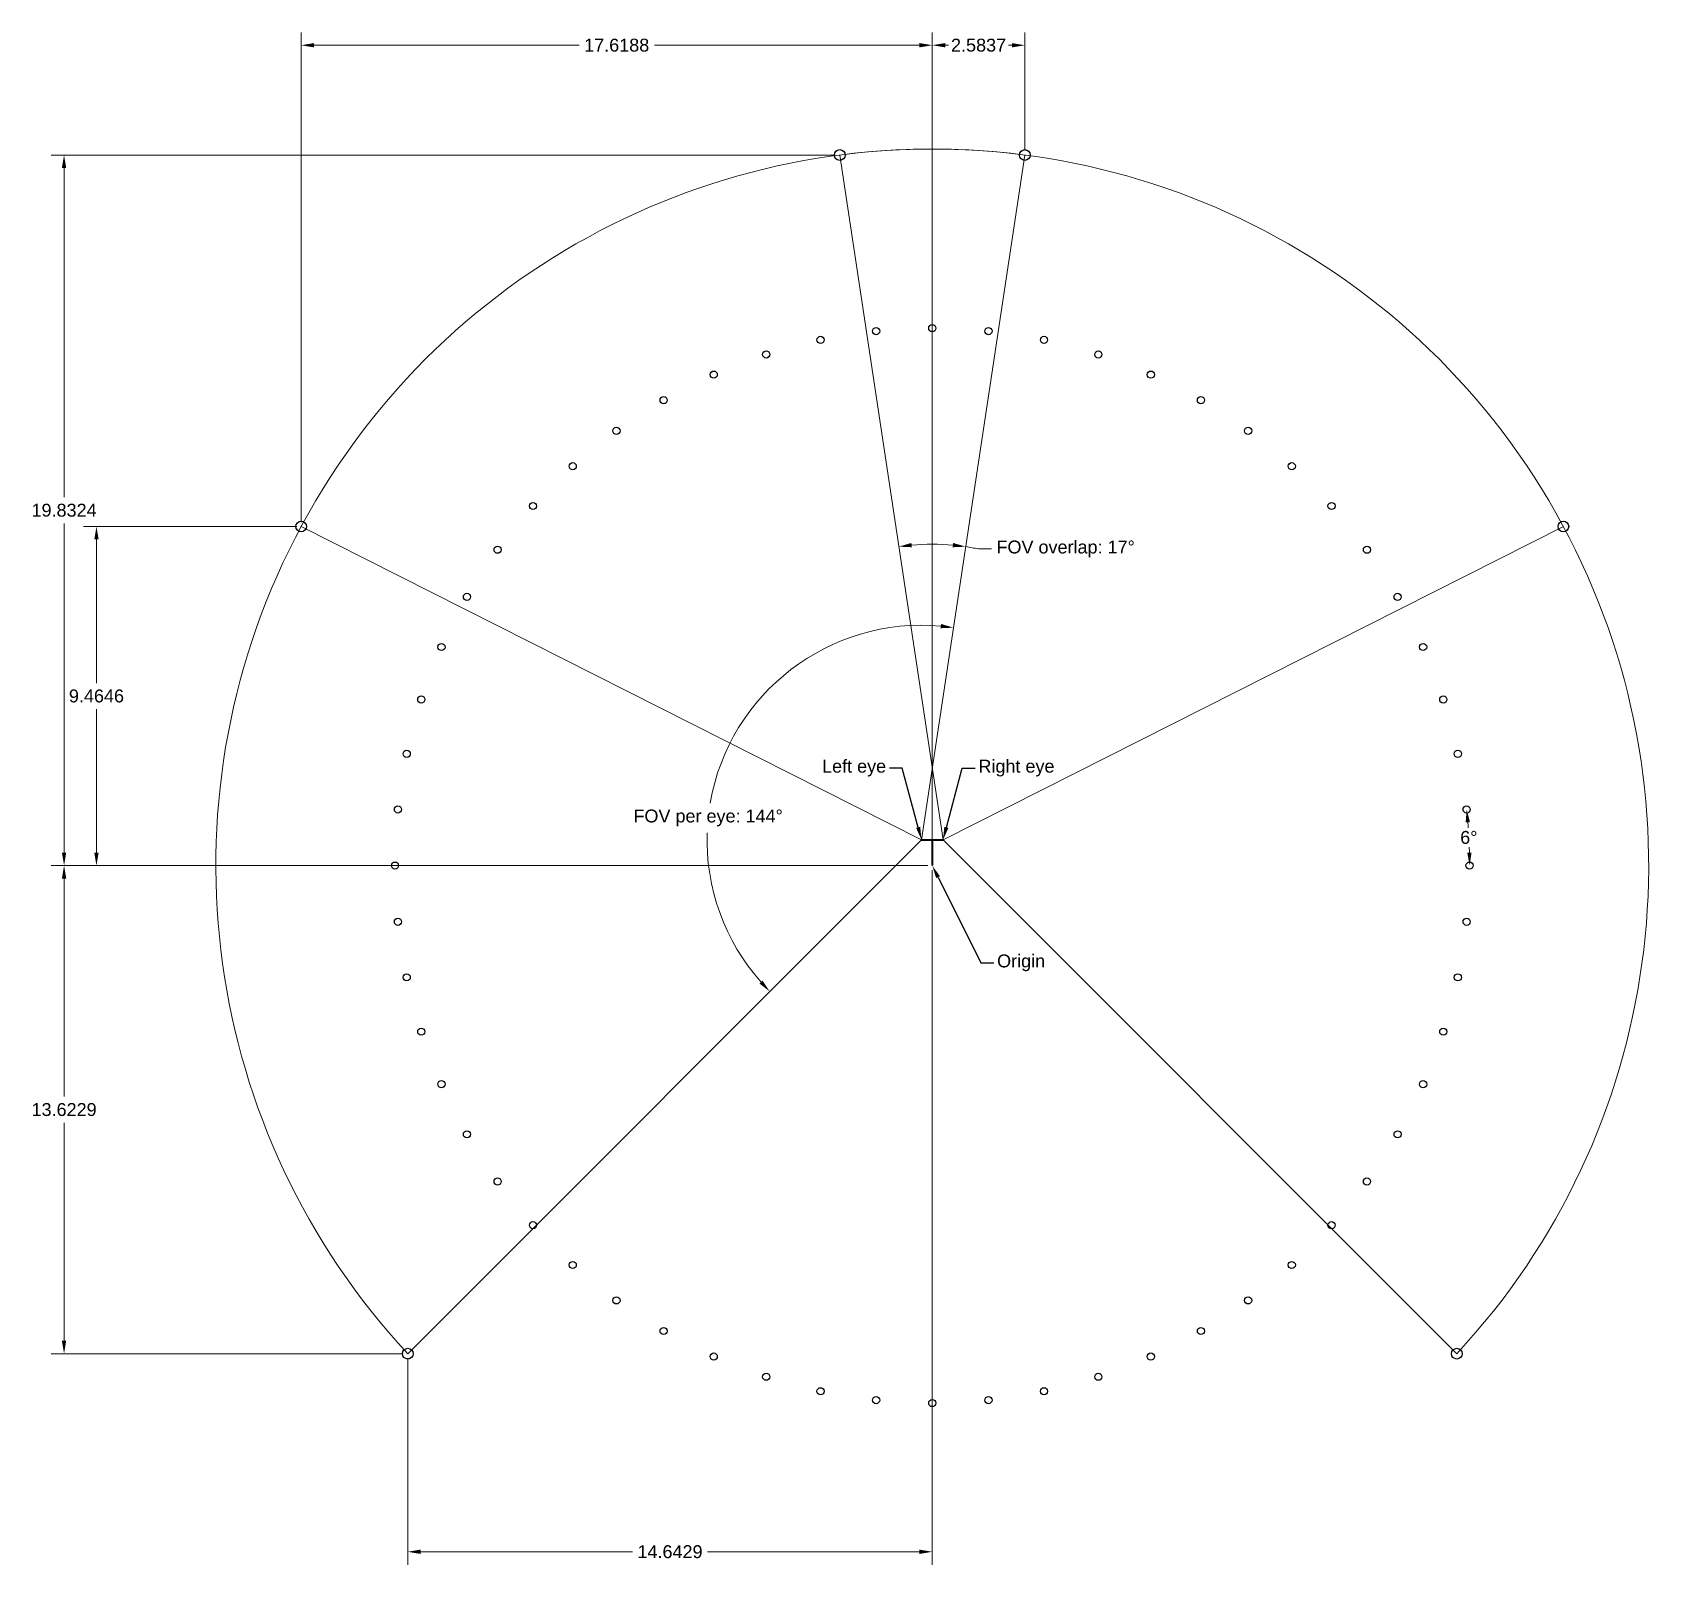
# Model space of a CAD drawing. Header units: inches. Extents: x 5062.8 to 5108, y 2745.8 to 2788.5.
import ezdxf
from ezdxf import colors
from ezdxf.entities.mleader import LeaderData, LeaderLine
from ezdxf.math import Vec2, Vec3

# ---------------------------------------------------------------- set-up
doc = ezdxf.new("R2010")
doc.units = ezdxf.units.IN
doc.header["$MEASUREMENT"] = 0
doc.styles.get("Standard").update_dxf_attribs({"font": 'Arial.ttf'})
doc.dimstyles.get("Standard").update_dxf_attribs({"dimtxt": 0.18, "dimasz": 0.18, "dimexe": 0.18, "dimexo": 0.0625, "dimgap": 0.09, "dimtad": 0, "dimtih": 1, "dimtoh": 1, "dimdec": 4, "dimzin": 0, "dimdsep": 46, "dimtxsty": 'Standard', "dimcen": 0.09, "dimadec": 0, "dimazin": 0, "dimtfac": 1, "dimtdec": 4, "dimtofl": 0, "dimtmove": 0, "dimatfit": 3, "dimfxl": 1, "dimtolj": 1, "dimtzin": 0, "dimarcsym": 0})

# ---------------------------------------------------------------- blocks, each defined once
blk = doc.blocks.new('*D11')
at = {"color": 0, "lineweight": 5, "transparency": 16777216}
for p, q in [((5085.245, 2785.095), (5063.356, 2785.095)), ((5063.716, 2784.735), (5063.716, 2775.543)), ((5063.716, 2765.622), (5063.716, 2774.815)), ((5087.829, 2765.262), (5063.356, 2765.262))]:
    blk.add_line(p, q, dxfattribs=at)
at = {"color": 0, "transparency": 16777216}
for points in [[(5063.656, 2784.735), (5063.776, 2784.735), (5063.716, 2785.095)], [(5063.656, 2765.622), (5063.776, 2765.622), (5063.716, 2765.262)]]:
    blk.add_solid(points, dxfattribs=at)
at = {"layer": 'Defpoints', "color": 0, "transparency": 16777216}
for p in [(5063.716, 2785.095), (5085.37, 2785.095), (5087.954, 2765.262)]:
    blk.add_point(p, dxfattribs=at)
at = {"color": 0, "transparency": 16777216, "insert": (5063.716, 2775.179), "char_height": 0.36, "attachment_point": 5}
blk.add_mtext('\\A1;19.8324', dxfattribs=at)
blk = doc.blocks.new('*D12')
at = {"color": 0, "lineweight": 5, "transparency": 16777216}
for p, q in [((5087.954, 2765.387), (5087.954, 2788.519)), ((5090.537, 2785.22), (5090.537, 2788.519)), ((5088.314, 2788.159), (5088.405, 2788.159)), ((5090.177, 2788.159), (5090.086, 2788.159))]:
    blk.add_line(p, q, dxfattribs=at)
at = {"color": 0, "transparency": 16777216}
for points in [[(5088.314, 2788.219), (5088.314, 2788.099), (5087.954, 2788.159)], [(5090.177, 2788.219), (5090.177, 2788.099), (5090.537, 2788.159)]]:
    blk.add_solid(points, dxfattribs=at)
at = {"layer": 'Defpoints', "color": 0, "transparency": 16777216}
for p in [(5090.537, 2788.159), (5090.537, 2785.095), (5087.954, 2765.262)]:
    blk.add_point(p, dxfattribs=at)
at = {"color": 0, "transparency": 16777216, "insert": (5089.246, 2788.159), "char_height": 0.36, "attachment_point": 5}
blk.add_mtext('\\A1;2.5837', dxfattribs=at)
blk = doc.blocks.new('*D13')
at = {"color": 0, "lineweight": 5, "transparency": 16777216}
for p, q in [((5070.21, 2774.727), (5064.26, 2774.727)), ((5064.62, 2774.367), (5064.62, 2770.358)), ((5064.62, 2765.622), (5064.62, 2769.631)), ((5087.829, 2765.262), (5064.26, 2765.262))]:
    blk.add_line(p, q, dxfattribs=at)
at = {"color": 0, "transparency": 16777216}
for points in [[(5064.56, 2774.367), (5064.68, 2774.367), (5064.62, 2774.727)], [(5064.56, 2765.622), (5064.68, 2765.622), (5064.62, 2765.262)]]:
    blk.add_solid(points, dxfattribs=at)
at = {"layer": 'Defpoints', "color": 0, "transparency": 16777216}
for p in [(5064.62, 2774.727), (5070.335, 2774.727), (5087.954, 2765.262)]:
    blk.add_point(p, dxfattribs=at)
at = {"color": 0, "transparency": 16777216, "insert": (5064.62, 2769.995), "char_height": 0.36, "attachment_point": 5}
blk.add_mtext('\\A1;9.4646', dxfattribs=at)
blk = doc.blocks.new('*D14')
at = {"color": 0, "lineweight": 5, "transparency": 16777216}
for p, q in [((5070.335, 2774.852), (5070.335, 2788.519)), ((5087.954, 2765.387), (5087.954, 2788.519)), ((5070.695, 2788.159), (5078.094, 2788.159)), ((5087.594, 2788.159), (5080.195, 2788.159))]:
    blk.add_line(p, q, dxfattribs=at)
at = {"color": 0, "transparency": 16777216}
for points in [[(5070.695, 2788.219), (5070.695, 2788.099), (5070.335, 2788.159)], [(5087.594, 2788.219), (5087.594, 2788.099), (5087.954, 2788.159)]]:
    blk.add_solid(points, dxfattribs=at)
at = {"layer": 'Defpoints', "color": 0, "transparency": 16777216}
for p in [(5087.954, 2788.159), (5070.335, 2774.727), (5087.954, 2765.262)]:
    blk.add_point(p, dxfattribs=at)
at = {"color": 0, "transparency": 16777216, "insert": (5079.144, 2788.159), "char_height": 0.36, "attachment_point": 5}
blk.add_mtext('\\A1;17.6188', dxfattribs=at)
blk = doc.blocks.new('*D15')
at = {"color": 0, "lineweight": 5, "transparency": 16777216}
for p, q in [((5087.829, 2765.262), (5063.356, 2765.262)), ((5063.716, 2764.902), (5063.716, 2758.815)), ((5063.716, 2751.999), (5063.716, 2758.087)), ((5073.186, 2751.639), (5063.356, 2751.639))]:
    blk.add_line(p, q, dxfattribs=at)
at = {"color": 0, "transparency": 16777216}
for points in [[(5063.656, 2764.902), (5063.776, 2764.902), (5063.716, 2765.262)], [(5063.656, 2751.999), (5063.776, 2751.999), (5063.716, 2751.639)]]:
    blk.add_solid(points, dxfattribs=at)
at = {"layer": 'Defpoints', "color": 0, "transparency": 16777216}
for p in [(5063.716, 2765.262), (5087.954, 2765.262), (5073.311, 2751.639)]:
    blk.add_point(p, dxfattribs=at)
at = {"color": 0, "transparency": 16777216, "insert": (5063.716, 2758.451), "char_height": 0.36, "attachment_point": 5}
blk.add_mtext('\\A1;13.6229', dxfattribs=at)
blk = doc.blocks.new('*D16')
at = {"color": 0, "lineweight": 5, "transparency": 16777216}
for p, q in [((5087.954, 2765.137), (5087.954, 2745.751)), ((5073.311, 2751.514), (5073.311, 2745.751)), ((5073.671, 2746.111), (5079.582, 2746.111)), ((5087.594, 2746.111), (5081.683, 2746.111))]:
    blk.add_line(p, q, dxfattribs=at)
at = {"color": 0, "transparency": 16777216}
for points in [[(5073.671, 2746.171), (5073.671, 2746.051), (5073.311, 2746.111)], [(5087.594, 2746.171), (5087.594, 2746.051), (5087.954, 2746.111)]]:
    blk.add_solid(points, dxfattribs=at)
at = {"layer": 'Defpoints', "color": 0, "transparency": 16777216}
for p in [(5087.954, 2765.262), (5073.311, 2751.639), (5087.954, 2746.111)]:
    blk.add_point(p, dxfattribs=at)
at = {"color": 0, "transparency": 16777216, "insert": (5080.632, 2746.111), "char_height": 0.36, "attachment_point": 5}
blk.add_mtext('\\A1;14.6429', dxfattribs=at)
blk = doc.blocks.new('*D17')
at = {"color": 0, "lineweight": 5, "transparency": 16777216}
for start, end in [(84.8648, 170.1248), (178.1355, 221.5552)]:
    blk.add_arc((5087.654, 2765.982), 5.989, start, end, dxfattribs=at)
at = {"color": 0, "transparency": 16777216}
for points in [[(5088.197, 2772.007), (5088.183, 2771.887), (5088.547, 2771.904)], [(5083.216, 2762.051), (5083.129, 2761.969), (5083.419, 2761.748)]]:
    blk.add_solid(points, dxfattribs=at)
at = {"layer": 'Defpoints', "color": 0, "transparency": 16777216}
for p in [(5090.537, 2785.095), (5083.862, 2770.618), (5087.654, 2765.982), (5087.654, 2765.982), (5073.311, 2751.639)]:
    blk.add_point(p, dxfattribs=at)
at = {"color": 0, "transparency": 16777216, "insert": (5081.696, 2766.593), "char_height": 0.36, "attachment_point": 5}
blk.add_mtext('\\A1;FOV per eye: 144°', dxfattribs=at)
blk = doc.blocks.new('*D18')
at = {"color": 0, "lineweight": 5, "transparency": 16777216}
blk.add_line((5089.243, 2774.1), (5089.603, 2774.1), dxfattribs=at)
for start, end in [(84.7137, 95.2863), (78.1263, 81.42)]:
    blk.add_arc((5087.954, 2767.971), 6.263, start, end, dxfattribs=at)
at = {"color": 0, "transparency": 16777216}
for points in [[(5087.384, 2774.148), (5087.37, 2774.267), (5087.019, 2774.164)], [(5088.538, 2774.267), (5088.524, 2774.148), (5088.888, 2774.164)]]:
    blk.add_solid(points, dxfattribs=at)
at = {"layer": 'Defpoints', "color": 0, "transparency": 16777216}
for p in [(5085.37, 2785.095), (5090.537, 2785.095), (5087.641, 2774.226), (5087.654, 2765.982), (5088.254, 2765.982)]:
    blk.add_point(p, dxfattribs=at)
at = {"color": 0, "transparency": 16777216, "insert": (5091.677, 2774.1), "char_height": 0.36, "attachment_point": 5}
blk.add_mtext('\\A1;FOV overlap: 17°', dxfattribs=at)
blk = doc.blocks.new('*D19')
at = {"color": 0, "lineweight": 5, "transparency": 16777216}
for start, end in [(4.0479, 4.6249), (1.3751, 1.9531)]:
    blk.add_arc((5087.954, 2765.262), 15, start, end, dxfattribs=at)
at = {"color": 0, "transparency": 16777216}
for points in [[(5102.845, 2766.466), (5102.965, 2766.477), (5102.872, 2766.83)], [(5103.009, 2765.623), (5102.89, 2765.622), (5102.954, 2765.262)]]:
    blk.add_solid(points, dxfattribs=at)
at = {"layer": 'Defpoints', "color": 0, "transparency": 16777216}
for p in [(5102.872, 2766.83), (5102.945, 2765.786), (5087.954, 2765.262), (5087.954, 2765.262), (5102.954, 2765.262)]:
    blk.add_point(p, dxfattribs=at)
at = {"color": 0, "transparency": 16777216, "insert": (5102.933, 2766.047), "char_height": 0.36, "attachment_point": 5}
blk.add_mtext('\\A1;6°', dxfattribs=at)

msp = doc.modelspace()

# ---------------------------------------------------------------- linework, layer by layer
at = {"color": 252, "lineweight": 20}
for p, q in [((5088.25382, 2765.98238), (5085.37016, 2785.0948)), ((5087.65382, 2765.98238), (5090.53747, 2785.0948)), ((5070.33502, 2774.72694), (5087.65382, 2765.98238)), ((5105.57262, 2774.72694), (5088.25382, 2765.98238)), ((5087.65382, 2765.98238), (5073.31088, 2751.63945)), ((5088.25382, 2765.98238), (5102.59675, 2751.63945))]:
    msp.add_line(p, q, dxfattribs=at)
at = {"color": 7, "lineweight": 40}
for p, q in [((5087.65382, 2765.98238), (5088.25382, 2765.98238)), ((5087.95382, 2765.98238), (5087.95382, 2765.26238))]:
    msp.add_line(p, q, dxfattribs=at)
at = {"color": 2}
msp.add_circle((5085.37016, 2785.0948), 0.15, dxfattribs=at)
at = {"color": 1}
msp.add_circle((5090.53747, 2785.0948), 0.15, dxfattribs=at)
at = {"color": 252}
for centre in [(5086.38589, 2780.18021), (5089.52174, 2780.18021), (5084.83514, 2779.9346), (5091.07249, 2779.9346), (5081.85277, 2778.96556), (5094.05487, 2778.96556), (5080.45382, 2778.25276), (5095.45382, 2778.25276), (5077.91686, 2776.40955), (5097.99078, 2776.40955), (5076.80664, 2775.29934), (5099.10099, 2775.29934), (5074.96344, 2772.76238), (5100.9442, 2772.76238), (5074.25063, 2771.36343), (5101.657, 2771.36343), (5073.2816, 2768.38106), (5102.62603, 2768.38106), (5073.03599, 2766.83031), (5102.87164, 2766.83031), (5073.03599, 2763.69446), (5102.87164, 2763.69446), (5073.2816, 2762.14371), (5102.62603, 2762.14371), (5074.25063, 2759.16133), (5101.657, 2759.16133), (5074.96344, 2757.76238), (5100.9442, 2757.76238), (5076.80664, 2755.22542), (5099.10099, 2755.22542), (5077.91686, 2754.11521), (5097.99078, 2754.11521), (5080.45382, 2752.272), (5095.45382, 2752.272), (5081.85277, 2751.5592), (5094.05487, 2751.5592), (5084.83514, 2750.59017), (5086.38589, 2750.34455), (5089.52174, 2750.34455), (5091.07249, 2750.59017)]:
    msp.add_circle(centre, 0.1, dxfattribs=at)
for centre in [(5087.95382, 2780.26238), (5083.31856, 2779.52823), (5092.58907, 2779.52823), (5079.13704, 2777.39764), (5096.7706, 2777.39764), (5075.81856, 2774.07916), (5100.08907, 2774.07916), (5073.68797, 2769.89764), (5102.21966, 2769.89764), (5072.95382, 2765.26238), (5102.95382, 2765.26238), (5073.68797, 2760.62713), (5102.21966, 2760.62713), (5075.81856, 2756.4456), (5100.08907, 2756.4456), (5079.13704, 2753.12713), (5096.7706, 2753.12713), (5083.31856, 2750.99653), (5092.58907, 2750.99653), (5087.95382, 2750.26238)]:
    msp.add_circle(centre, 0.1)
at = {"color": 3}
msp.add_circle((5070.33502, 2774.72694), 0.15, dxfattribs=at)
at = {"color": 6}
msp.add_circle((5105.57262, 2774.72694), 0.15, dxfattribs=at)
at = {"color": 5}
msp.add_circle((5073.31088, 2751.63945), 0.15, dxfattribs=at)
at = {"color": 4}
msp.add_circle((5102.59675, 2751.63945), 0.15, dxfattribs=at)
at = {"color": 252, "lineweight": 20}
for start, end in [(82.577624, 222.933326), (317.066674, 97.422376)]:
    msp.add_arc((5087.95382, 2765.26238), 20, start, end, dxfattribs=at)

# ---------------------------------------------------------------- dimensions: what is measured, and where the dimension line sits
at = {"color": 252}
for base, p1, p2, override, picture, middle in [((5087.95382, 2788.15897), (5070.33502, 2774.72694), (5087.95382, 2765.26238), {"dimtxt": 0.36, "dimasz": 0.36, "dimexe": 0.36, "dimexo": 0.125, "dimgap": 0.18, "dimlwd": 5, "dimlwe": 5}, '*D14', (5079.14442, 2788.15897)), ((5090.537474, 2788.158971), (5087.953816, 2765.262382), (5090.537474, 2785.094798), {"dimtxt": 0.36, "dimasz": 0.36, "dimexe": 0.36, "dimexo": 0.125, "dimgap": 0.09, "dimlwd": 5, "dimlwe": 5}, '*D12', (5089.245645, 2788.158971)), ((5087.95382, 2746.11121), (5073.31088, 2751.63945), (5087.95382, 2765.26238), {"dimtxt": 0.36, "dimasz": 0.36, "dimexe": 0.36, "dimexo": 0.125, "dimgap": 0.18, "dimlwd": 5, "dimlwe": 5}, '*D16', (5080.63235, 2746.11121))]:
    dim = msp.add_linear_dim(base=base, p1=p1, p2=p2, dimstyle='Standard', override=override, dxfattribs=at)
    dim.commit()
    dim.dimension.update_dxf_attribs({"geometry": picture, "text_midpoint": middle})
for base, p1, p2, picture, middle in [((5063.71565, 2785.0948), (5087.95382, 2765.26238), (5085.37016, 2785.0948), '*D11', (5063.71565, 2775.17859)), ((5064.62027, 2774.72694), (5087.95382, 2765.26238), (5070.33502, 2774.72694), '*D13', (5064.62027, 2769.99466)), ((5063.71565, 2765.26238), (5073.31088, 2751.63945), (5087.95382, 2765.26238), '*D15', (5063.71565, 2758.45091))]:
    dim = msp.add_linear_dim(base=base, p1=p1, p2=p2, angle=90, dimstyle='Standard', override={"dimtxt": 0.36, "dimasz": 0.36, "dimexe": 0.36, "dimexo": 0.125, "dimgap": 0.18, "dimlwd": 5, "dimlwe": 5}, dxfattribs=at)
    dim.commit()
    dim.dimension.update_dxf_attribs({"geometry": picture, "text_midpoint": middle})
dim = msp.add_angular_dim_2l(base=(5083.86234, 2770.61796), line1=((5087.65382, 2765.98238), (5073.31088, 2751.63945)), line2=((5087.65382, 2765.98238), (5090.53747, 2785.0948)), text='FOV per eye: <>', dimstyle='Standard', override={"dimtxt": 0.36, "dimasz": 0.36, "dimexe": 0.36, "dimexo": 0.125, "dimgap": 0.18, "dimlwd": 5, "dimlwe": 5}, dxfattribs=at)
dim.commit()
dim.dimension.update_dxf_attribs({"geometry": '*D17', "text_midpoint": (5081.69642, 2766.59334), "dimtype": 162})
dim = msp.add_angular_dim_2l(base=(5087.64131, 2774.22621), line1=((5087.65382, 2765.98238), (5090.53747, 2785.0948)), line2=((5088.25382, 2765.98238), (5085.37016, 2785.0948)), text='FOV overlap: <>', dimstyle='Standard', override={"dimtxt": 0.36, "dimasz": 0.36, "dimexe": 0.36, "dimexo": 0.125, "dimgap": 0.18, "dimlwd": 5, "dimlwe": 5}, dxfattribs=at)
dim.commit()
dim.dimension.update_dxf_attribs({"geometry": '*D18', "text_midpoint": (5091.67669, 2774.1)})
dim = msp.add_angular_dim_2l(base=(5102.94468, 2765.78587), line1=((5087.95382, 2765.26238), (5102.95382, 2765.26238)), line2=((5102.87164, 2766.83031), (5087.95382, 2765.26238)), dimstyle='Standard', override={"dimtxt": 0.36, "dimasz": 0.36, "dimexe": 0.36, "dimexo": 0.125, "dimlwd": 5, "dimlwe": 5}, dxfattribs=at)
dim.commit()
dim.dimension.update_dxf_attribs({"geometry": '*D19', "text_midpoint": (5102.93326, 2766.04742)})

# ---------------------------------------------------------------- leaders
at = {"color": 252, "lineweight": 5}
ml = msp.add_multileader_mtext('Standard', dxfattribs=at)
ml.set_content('Left eye', color=252)
ml.set_leader_properties()
ml.build(insert=Vec2(0, 0))
ml.multileader.update_dxf_attribs({"dogleg_length": 0.36, "arrow_head_size": 0.36})
ctx = ml.context
ctx.base_point, ctx.char_height, ctx.arrow_head_size, ctx.landing_gap_size, ctx.plane_origin = Vec3(5084.84426, 2767.98431), 0.36, 0.36, 0.09, Vec3(5087.65382, 2765.98238)
ctx.text_align_type = 2
notes = []
notes.append((ctx, [(0, (1, 1, 0), (5087.11599, 2767.98431), (-1, 0), 0.36, [(0, [(5087.65382, 2765.98238)], 0, [])])]))
ctx.mtext.insert, ctx.mtext.alignment, ctx.mtext.flow_direction = Vec3(5086.66599, 2768.21723), 3, 5
ml = msp.add_multileader_mtext('Standard', dxfattribs=at)
ml.set_content('Right eye', color=252)
ml.set_leader_properties()
ml.build(insert=Vec2(0, 0))
ml.multileader.update_dxf_attribs({"dogleg_length": 0.36, "arrow_head_size": 0.36})
ctx = ml.context
ctx.base_point, ctx.char_height, ctx.arrow_head_size, ctx.landing_gap_size, ctx.plane_origin = Vec3(5089.15164, 2767.98431), 0.36, 0.36, 0.09, Vec3(5088.25382, 2765.98238)
notes.append((ctx, [(0, (1, 1, 0), (5088.79164, 2767.98431), (1, 0), 0.36, [(0, [(5088.25382, 2765.98238)], 0, [])])]))
ctx.mtext.insert, ctx.mtext.flow_direction = Vec3(5089.24164, 2768.21723), 5
ml = msp.add_multileader_mtext('Standard', dxfattribs=at)
ml.set_content('Origin', color=252)
ml.set_leader_properties()
ml.build(insert=Vec2(0, 0))
ml.multileader.update_dxf_attribs({"dogleg_length": 0.36, "arrow_head_size": 0.36})
ctx = ml.context
ctx.base_point, ctx.char_height, ctx.arrow_head_size, ctx.landing_gap_size, ctx.plane_origin = Vec3(5089.67297, 2762.54824), 0.36, 0.36, 0.09, Vec3(5087.95382, 2765.26238)
notes.append((ctx, [(0, (1, 1, 0), (5089.31297, 2762.54824), (1, 0), 0.36, [(0, [(5087.95382, 2765.26238)], 0, [])])]))
ctx.mtext.insert, ctx.mtext.flow_direction = Vec3(5089.76297, 2762.78116), 5
for ctx, leaders in notes:
    for number, flags, end, landing, length, lines in leaders:
        leader = LeaderData()
        leader.index, (leader.has_last_leader_line, leader.has_dogleg_vector, leader.attachment_direction) = number, flags
        leader.last_leader_point, leader.dogleg_vector, leader.dogleg_length = Vec3(end), Vec3(landing), length
        for number, points, colour, breaks in lines:
            line = LeaderLine()
            line.index, line.vertices, line.color, line.breaks = number, Vec3.list(points), colors.encode_raw_color(colour), breaks
            leader.lines.append(line)
        ctx.leaders.append(leader)

doc.saveas('drawing.dxf')
